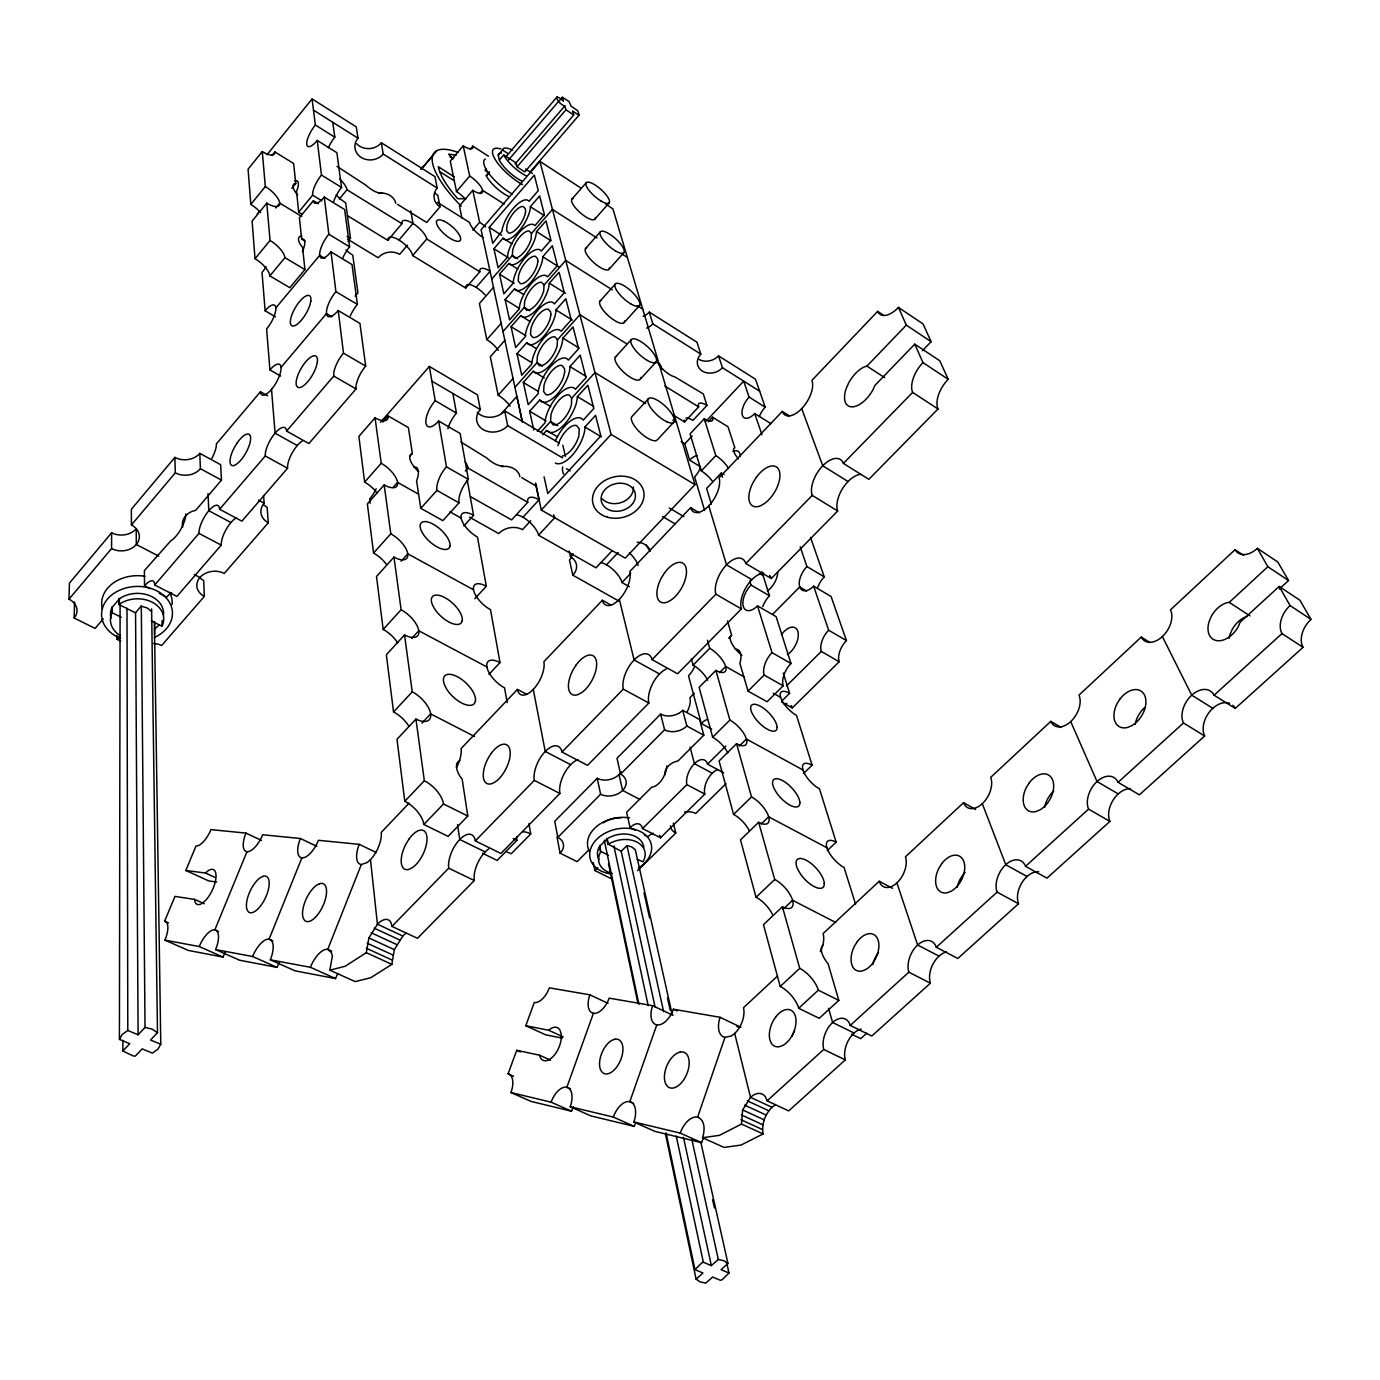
<?xml version="1.0" encoding="UTF-8"?>
<svg xmlns="http://www.w3.org/2000/svg" width="1380" height="1380" viewBox="0 0 1380 1380"><rect width="100%" height="100%" fill="white"/><g stroke="black" fill="none" stroke-linecap="round" stroke-linejoin="round"><path stroke-width="1.5" d="M154.388 621.949L160.787 1044.298L157.855 1049.249L152.404 1053.13L142.192 1048.869L135.292 1056.149L133.239 1055.959L122.855 1050.991L122.872 1040.244M542.72 256.732L542.72 258.198A23.546 9.608 -58.2 0 1 531.731 281.244A23.546 9.608 -58.2 0 1 516.068 290.283L514.516 288.886L505.097 299.615L509.565 319.867L519.121 309.137L519.898 304.428A23.909 9.919 -58.3 0 1 545.48 275.413L547.705 276.724L557.399 265.615L552.345 245.778L542.72 256.732L559.021 266.995M120.733 641.165L116.989 639.302L116.989 635.266M151.489 611.375L147.056 607.925L141.157 606.148L135.412 612.841L119.042 604.578L119.059 598.471M119.042 604.578L119.508 598.713A26.6 20.545 -2 0 1 148.885 595.349A26.6 20.545 -2 0 1 163.547 615.032M122.855 1050.991L129.737 1043.694L119.422 1039.399L120.095 603.129M103.276 618.827L95.117 628.418L74.158 617.999A17.716 13.628 -0.2 0 0 69 599.161L111.556 548.585L111.642 532.784A17.768 14.059 -0.9 0 0 136.206 528.747L136.31 544.514L158.752 556.14M120.439 635.697A26.669 20.562 -2.1 0 1 111.814 613.186L111.849 607.718L119.508 598.713M111.814 613.186L112.229 606.631M216.695 882.01L208.725 880.923L185.817 870.452L196.029 845.957A18.665 7.383 -64 0 0 210.968 829.622L245.968 833.106A19.337 7.97 -64.1 0 0 247.02 851.684A19.337 7.97 -64.1 0 0 262.666 834.762L300.392 838.505A20.062 8.608 -64.2 0 0 301.892 857.877L269.065 939.211A20.562 8.78 -65.4 0 1 270.342 959.824L310.414 967.294A21.39 9.539 -65.6 0 1 327.767 949.337L331.545 952.821L332.321 956.323L329.837 970.192L345.224 966.241L366.304 952.683L368.909 937.952L377.43 924.221A21.838 10.074 -65.3 0 1 391.04 922.875L391.92 926.411L417.485 938.297L474.289 880.526A21.959 10.678 -64.4 0 1 488.675 848.976M530.334 206.69L530.317 208.087A22.873 9.056 -57.9 0 1 519.622 230.357A22.873 9.056 -57.9 0 1 504.511 239.464L503.01 238.188L493.902 248.711L498.111 267.789L507.374 257.267L508.133 252.781A23.201 9.332 -58 0 1 532.887 224.336L535.026 225.509L544.393 214.625L539.632 195.943L530.334 206.69L544.151 215.504M74.158 617.999L74.537 601.904M69 599.161L69.431 583.119L111.642 532.784M550.603 1060.168L539.632 1055.217L516.724 1050.318L508.082 1073.83A17.75 9.091 -67.4 0 1 510.962 1092.563L551.103 1102.172A18.354 9.746 -67.7 0 1 566.852 1087.267L593.417 1013.299A17.94 9.574 -66.1 0 0 609.167 998.154L652.636 1005.658A18.578 10.298 -66.3 0 0 656.794 1024.891L629.815 1101.671A19.009 10.488 -68 0 1 633.869 1121.992L680.254 1133.101A19.717 11.316 -68.4 0 1 697.625 1117.162C705.646 1120.249 704.697 1131.031 702.575 1137.758L724.086 1147.418L741.008 1145.072L763.123 1133.946C761.277 1124.338 765.124 1114.109 772.024 1107.312A19.993 11.972 -68.3 0 1 775.439 1104.845M763.123 1133.946L741.509 1124.079L742.63 1109.934L750.513 1097.341A20.096 11.885 -68.1 0 1 765.659 1097.307L767.108 1100.843L788.705 1110.9L845.302 1059.892A20.183 12.489 -66.8 0 1 861.258 1029.066M777.803 571.458L777.509 574.839A15.663 8.315 -59.7 0 1 767.297 591.019M555.26 441.065A25.892 11.644 -59.4 0 1 581.411 418.33L583.257 420.089L593.831 408.514L587.897 385.227L577.409 396.629L576.668 401.839A25.461 11.264 -59.1 0 1 564.541 424.281A25.461 11.264 -59.1 0 1 549.016 432.233L546.635 430.474L542.789 434.752M562.919 338.1L562.16 343.068A24.65 10.557 -58.7 0 1 550.413 364.751A24.65 10.557 -58.7 0 1 535.492 372.841L533.215 371.272L523.313 382.45L528.212 404.702L538.286 393.507L538.286 391.868A25.047 10.902 -58.9 0 1 549.895 367.373A25.047 10.902 -58.9 0 1 566.645 358.49L568.388 360.094L578.6 348.761L573.028 326.939L562.919 338.1L579.134 348.071M549.309 283.211L548.567 287.937A23.909 9.919 -58.3 0 1 537.182 308.896A23.909 9.919 -58.3 0 1 522.796 317.107L520.691 315.744L511.048 326.663L515.654 347.553L525.383 336.582L525.4 335.03A24.271 10.229 -58.5 0 1 536.665 311.414A24.271 10.229 -58.5 0 1 552.793 302.393L554.45 303.841L564.317 292.75L559.09 272.274L549.309 283.211L565.455 293.285M536.527 231.599L535.802 236.118A23.201 9.332 -58 0 1 524.728 256.421A23.201 9.332 -58 0 1 510.859 264.701L508.841 263.494L499.508 274.172L503.838 293.854L513.257 283.107L513.274 281.623A23.546 9.608 -58.2 0 1 524.227 258.819A23.546 9.608 -58.2 0 1 539.77 249.694L541.374 251.022L550.896 240.137L545.997 220.886L536.527 231.599L550.827 240.672M329.837 970.192L355.195 981.594L370.685 977.747L391.851 964.361L394.352 949.664L402.822 936.02A21.718 10.212 -65.5 0 1 406.186 933.173M119.422 1039.399L122.303 1034.396L127.788 1030.481L138.104 1034.793L145.038 1027.427L141.312 605.82M697.625 1117.162L724.966 1037.346A19.251 11.092 -66.4 0 1 720.101 1017.302L673.354 1009.228A18.578 10.298 -66.3 0 1 659.692 1024.771L656.794 1024.891M562.402 1038.157L545.583 1034.776L525.763 1025.72L534.302 1002.501A17.354 8.935 -66 0 0 549.326 987.838L589.864 994.825L608.062 1003.381M301.892 857.877L304.48 857.498A20.062 8.608 -64.2 0 0 318.418 840.299L359.231 844.353A20.855 9.332 -64.2 0 0 361.319 864.553L327.767 949.337L331.631 951.096M246.968 851.684L214.849 929.878L218.523 931.5M225.216 952.442A19.7 8.246 -65.4 0 0 223.025 957.065L188.301 950.423L164.945 940.142A19.096 7.521 -65.1 0 0 164.617 921.219L174.984 896.396L194.597 899.398L204.292 903.779M696.089 1279.105L702.989 1273.016L694.968 1269.652L701.73 1262.976L703.352 1262.234L711.356 1265.615L718.307 1259.474L724 1260.751L727.967 1263.562L721.033 1269.669L728.985 1273.016L722.206 1279.64L720.602 1280.381L712.649 1277.052L705.749 1283.124L700.074 1281.865L696.089 1279.105L665.419 1133.722M794.639 1030.722L794.207 1031.395A19.665 11.816 -66.7 0 0 792.172 1036.087M878.491 952.338L875.748 956.616A19.872 12.299 -65.1 0 0 872.833 964.603M162.15 620.293L161.943 626.227L151.145 620.776M529.817 172.379L579.203 114.954L577.582 110.555L571.216 106.312L569.009 101.499L562.367 97.273L559.59 100.533M822.98 944.99L821.652 946.818A19.803 8.504 48.2 0 0 825.965 961.049L828.104 963.827L838.833 1000.362L819.22 1018.319L798.71 1008.263A20.32 9.177 48.6 0 0 780.218 986.476L763.468 924.652L782.391 906.746A19.527 8.418 47.3 0 0 792.603 900.347A19.527 8.418 47.3 0 0 774.732 879.474L758.638 822.29A18.733 7.866 46.4 0 0 768.695 816.857L826.931 847.751A18.475 7.521 47.1 0 0 844.094 867.503L855.583 904.228M562.367 97.273L563.489 101.154C550.879 90.131 558.503 104.984 564.834 105.881L565.955 109.796L573.735 114.971L525.176 171.43M598.903 859.619A23.529 16.905 -12.8 0 1 599.541 846.44L607.235 838.781A23.529 16.905 -12.8 0 1 630.453 834.727A23.529 16.905 -12.8 0 1 643.839 847.355M291.853 188.267L295.751 183.506L293.63 163.496L274.844 151.921A16.422 5.969 38.9 0 1 262.269 151.576L248.072 169.171L250.815 204.413A16.853 6.486 38.9 0 1 260.647 212.641M266.961 154.802L312.087 98.946L356.299 126.891L357.972 138.155A15.767 13.852 -6.8 0 0 361.215 157.458A15.767 13.852 -6.8 0 0 383.209 154.042L437.184 188.042A15.473 13.421 -10.4 0 0 440.03 206.81L426.713 222.49L397.526 204.361M272.274 155.095L274.844 151.921M250.815 204.413L265.322 186.542L262.269 151.576M301.72 216.418L279.726 203.102A16.922 6.383 39 0 1 266.771 203.153L252.109 221.128L255.024 258.716A17.388 6.934 39.1 0 1 269.842 275.914L289.817 287.696L304.928 269.566L302.565 247.382L300.909 245.261A16.974 6.486 39.6 0 1 299.839 236.549L301.789 236.049M275.741 207.966L279.726 203.102A16.922 6.383 39 0 0 265.322 186.542M255.024 258.716L270.049 240.465L266.771 203.153M302.375 214.331L298.701 212.106L312.639 195.167A16.681 5.589 -58.6 0 1 321.471 175.036L317.228 140.432A16.163 5.244 -58.3 0 1 306.757 144.4A16.163 5.244 -58.3 0 1 315.33 124.993L312.087 98.946M342.792 257.991A17.216 6.124 -58.9 0 1 349.64 246.83L344.62 209.536L324.265 197.064A16.732 5.623 -58.6 0 1 313.381 200.721L299.391 217.695L301.668 239.085L305.084 241.138M269.842 275.914L284.936 257.68A17.44 6.831 39.2 0 0 270.049 240.465M339.308 199.03L346.984 189.767A16.025 5.761 39.6 0 0 339.687 179.055M280.657 376.033L269.928 369.926L266.616 328.992A17.043 5.83 -59.7 0 0 275.828 307.947L319.712 255.283A17.285 6.003 -58.9 0 1 328.837 234.238L324.265 197.064M347.846 241.448L350.486 238.291L345.673 202.826A16.06 5.796 39.7 0 1 336.22 194.891M182.695 526.918A17.785 14.111 -2.9 0 1 192.303 511.29L195.753 510.307L221.473 480.119L220.679 464.715L199.79 453.347A17.974 14.542 -1.9 0 1 174.881 457.384L131.359 509.289L131.411 524.969A17.906 14.111 -1 0 1 136.344 544.479A17.906 14.111 -1 0 1 111.556 548.585M421.228 169.257L432.837 155.422M436.839 150.713L424.005 165.997A70.777 23.96 40.8 0 0 420.883 168.843M131.411 524.969L175.295 472.823A18.113 14.611 -2 0 0 200.411 468.734L221.473 480.119M488.503 156.251L472.823 146.159A14.18 4.554 40.5 0 1 463.214 145.814L450.277 161.132L456.504 191.561A14.507 4.916 40.6 0 1 464.939 198.703M347.553 215.711L387.815 240.362L401.925 223.681A15.697 5.589 40.4 0 1 412.948 223.457A15.697 5.589 40.4 0 1 426.748 238.999L479.843 271.791A15.387 5.417 41.1 0 1 490.159 271.239L476.117 287.385M331.873 316.762L326.474 313.588L281.037 367.39A17.63 6.227 -60.1 0 1 271.515 389.384A17.63 6.227 -60.1 0 1 260.458 391.748L216.384 443.911A17.405 6.02 -60.8 0 1 211.778 458.505M470.252 149.195L472.823 146.159M398.958 240.051L412.982 223.474L410.791 210.933M355.16 296.113L357.903 292.888L352.763 255.11A16.526 6.176 39.9 0 1 345.966 249.953M407.514 245.088L399.631 254.369A15.284 13.041 -7.9 0 0 378.224 257.767L347.656 239.223M456.504 191.561L469.7 176.036L463.214 145.814M479.843 271.791L465.733 288.041L412.637 255.559L426.748 238.999M521.692 180.97A21.407 6.796 40.9 0 1 499.457 160.373L498.249 155.267L502.579 149.851A21.442 6.762 40.9 0 1 512.549 150.196M504.235 204.119L482.586 190.354A14.559 4.813 40.7 0 1 472.771 190.319L459.454 205.93L461.921 217.988M488.796 172.431L486.295 175.812A21.356 6.934 40.9 0 0 508.461 196.339M499.336 160.08L503.734 154.922L516.016 162.857L517 166.876L524.78 171.896M486.295 175.812L489.572 171.965M506.684 155.888L557.072 96.876M508.616 159.856L558.417 101.585M479.93 193.459L482.586 190.354A14.559 4.813 40.7 0 0 469.7 176.036M515.033 163.996L564.834 105.881M185.834 513.947A17.595 6.124 -61.4 0 1 183.04 524.849L180.987 528.971A17.595 6.124 -61.4 0 1 170.93 540.632L144.4 570.578L144.555 585.862A17.819 6.21 -62 0 1 154.715 585.016L198.962 533.387A18.026 6.434 -61.3 0 1 208.829 510.686A18.026 6.434 -61.3 0 1 219.627 509.255L241.88 521.157L287.558 468.251A18.181 6.779 -60.6 0 1 302.686 440.755M219.627 509.255L265.271 455.969A18.268 6.659 -60.5 0 1 275.103 433.165L271.515 389.384M297.235 445.533L275.069 433.182A18.268 6.659 -60.5 0 1 286.609 431.078L333.736 376.067A18.527 6.9 -59.7 0 1 343.482 353.159L338.238 310.569A17.888 6.434 -59.3 0 1 326.491 313.639A17.888 6.434 -59.3 0 1 335.909 291.663L331.028 251.902A17.285 6.003 -58.9 0 1 319.712 255.317L324.938 258.405M517.414 166.411L565.955 109.796M116.989 639.302L119.715 636.128M472.84 230.184L479.636 222.266L472.771 190.319M580.877 188.008L539.925 161.374L481.102 229.701L522.416 422.108M489.227 227.389L534.319 175.088L538.269 190.63L529.058 201.29L527.522 200.083A22.873 9.056 -57.9 0 0 512.515 209.294A22.873 9.056 -57.9 0 0 501.854 231.34L492.712 243.277L489.227 227.389L501.716 235.238M236.153 517.966A17.957 6.555 -61.3 0 0 221.197 545.117L176.916 596.402L154.715 585.016M338.238 310.569L359.939 323.386L365.683 366.097A18.44 7.021 -59.7 0 0 356.057 388.919L308.896 443.549L286.609 431.078M154.56 634.645L154.75 621.966M200.359 578.203A17.336 13.61 -3.6 0 0 203.705 580.497L204.344 596.384L161.633 645.53A17.285 13.196 -2.7 0 0 153.163 643.442M263.787 504.873A17.543 14.059 -4.8 0 0 267.134 507.271L268.289 522.796L224.267 573.442A17.474 13.645 -3.7 0 0 199.928 577.461L194.287 574.58M491.711 279.105L512.342 255.455L512.705 250.022A15.473 6.21 -58 0 1 529.213 231.047L531.455 233.496L531.145 238.93A15.473 6.21 -58 0 1 523.779 252.437A15.473 6.21 -58 0 1 514.533 257.957L512.342 255.455L517.621 258.767M531.455 233.496L552.448 209.415L597.057 238.033M409.636 456.573L412.361 453.502L408.394 427.593L388.056 415.915A18.026 7.452 40.8 0 1 375.05 417.812L358.869 436.356L364.63 482.103A18.578 8.125 41.2 0 1 377.361 493.471M493.591 287.264L479.412 303.514L486.812 339.653A15.784 5.865 41.4 0 1 498.318 350.313M571.958 199.048L586.276 182.66M380.57 422.263L429.353 366.459L477.463 394.853L480.309 409.567A17.561 14.352 -11.2 0 0 483.259 429.646A17.561 14.352 -11.2 0 0 507.736 425.678L562.626 457.918M382.691 422.056L388.056 415.915M486.812 339.653L501.32 323.196M594.797 219.196L609.167 202.877M364.63 482.103L381.225 463.283L375.05 417.812M502.976 331.545L524.279 307.412L524.624 301.72A15.939 6.607 -58.3 0 1 541.702 282.348L544.048 285.022L543.737 290.714A15.939 6.607 -58.3 0 1 536.164 304.67A15.939 6.607 -58.3 0 1 526.573 310.138L524.279 307.412L529.782 310.793M544.048 285.022L565.748 260.44L612.306 289.852M585.534 248.555L600.335 231.823M504.977 340.204L490.314 356.782L498.18 395.18A16.267 6.245 41.8 0 1 510.048 406.186M418.14 493.936L397.561 482.396A18.647 8.004 41.2 0 1 384.175 484.949L367.373 503.907L373.549 553.052A19.251 8.763 41.7 0 1 386.745 564.817M393.386 487.088L397.561 482.396A18.647 8.004 41.2 0 0 381.225 463.283M526.729 342.74L528.333 344.276A24.271 10.229 -58.5 0 0 544.582 335.357A24.271 10.229 -58.5 0 0 555.916 311.483L555.899 309.931L565.852 298.753L571.234 319.867L561.212 331.2L558.883 329.734A24.65 10.557 -58.7 0 0 532.421 359.352L531.628 364.286L521.726 375.222L517 353.677L526.729 342.74L535.82 348.278M609.063 269.272L623.915 252.626M498.18 395.18L513.17 378.396M514.947 387.297L536.993 362.664L537.32 356.678A16.439 7.038 -58.7 0 1 554.984 336.91L557.451 339.808L557.158 345.811A16.439 7.038 -58.7 0 1 549.326 360.232A16.439 7.038 -58.7 0 1 539.39 365.648L536.993 362.664L542.513 366.011M557.451 339.808L579.893 314.709L626.675 343.793M373.549 553.052L390.799 533.801L384.175 484.949M599.972 301.168L615.273 284.09M501.716 413.293L516.879 396.405L522.106 420.797M438.668 421.038L460.144 433.475L468.407 479.377A18.665 8.021 -60.3 0 0 458.988 502.838L442.877 520.657L420.797 508.323L436.908 490.383A18.751 7.901 -60.3 0 1 446.447 466.854L438.668 421.038A18.095 7.348 -59.7 0 1 425.989 423.263A18.095 7.348 -59.7 0 1 435.218 400.7L429.353 366.459M465.353 471.08L468.044 468.096A17.768 7.262 41.7 0 0 465.267 461.903M390.799 533.801A19.337 8.625 41.8 0 1 407.773 553.88A19.337 8.625 41.8 0 1 393.973 557.123L376.498 576.495L383.174 629.452A19.993 9.453 42.4 0 1 397.733 642.959M533.784 430.008L529.644 411.223L539.718 400.062L550.689 406.617M539.718 400.062L541.409 401.735A25.047 10.902 -58.9 0 0 558.296 392.972A25.047 10.902 -58.9 0 0 569.94 368.219L569.923 366.562L580.221 355.16L585.965 377.672L575.391 389.332L574.58 388.315A25.461 11.264 -59.1 0 0 557.934 395.474A25.461 11.264 -59.1 0 0 545.238 420.314L545.1 422.729L537.303 431.319M401.097 561.212L407.773 553.811L473.547 589.795M624.209 322.489L639.578 305.498M540.563 432.509L550.568 421.487L550.982 414.656A16.974 7.504 -59.1 0 1 569.423 395.146L571.665 398.251L571.441 404.53A16.974 7.504 -59.1 0 1 563.385 419.468A16.974 7.504 -59.1 0 1 553.035 424.781L550.568 421.487L557.727 425.747M571.665 398.251L594.987 372.583L645.668 403.529M615.325 357.144L631.178 339.721M463.887 525.952L473.582 515.292L467.216 479.895M383.174 629.452L401.114 609.77L393.973 557.123M555.364 463.042A25.892 11.644 -59.4 0 0 572.907 454.469A25.892 11.644 -59.4 0 0 584.93 428.749L584.896 427.007L595.573 415.346L600.817 435.908L547.757 493.54L544.065 476.79M401.114 609.77A20.079 9.298 42.4 0 1 418.778 630.832A20.079 9.298 42.4 0 1 404.53 634.938L386.348 654.741L393.541 711.942A20.804 10.229 43.2 0 1 408.687 726.001M640.337 379.121L656.259 361.784M535.526 483.259L539.062 499.784A17.422 7.003 42.7 0 0 527.764 502.303L511.583 519.915L470.528 496.645M411.809 638.302L418.761 630.764L486.881 666.971M522.986 517.259L539.062 499.784M530.714 520.76L522.502 529.661A16.991 13.421 -11.3 0 0 498.749 533.594L469.476 517.138M605.803 204.206L612.927 208.846L694.985 484.639L625.226 558.124L541.305 510.048L611.099 434.389L539.925 161.374M648.497 398.63L632.057 416.432A17.233 6.141 42.9 0 0 634.541 426.075A17.233 6.141 42.9 0 0 647.168 437.909L650.463 439.651A17.233 6.141 42.9 0 0 657.191 439.979L673.716 422.263M474.806 598.696L486.312 586.276L477.48 537.113A18.268 7.694 42.3 0 1 461.161 518.138L449.932 511.773M516.551 514.826A17.354 7.124 42.7 0 1 538.528 535.198L554.708 517.741A17.422 7.003 42.7 0 0 553.656 514.809M393.541 711.942L412.258 691.829L404.53 634.938M673.854 415.415L684.549 421.952L698.642 406.893A14.628 4.934 43.1 0 1 706.957 405.427L703.283 393.887L674.648 376.809A14.524 4.864 42.7 0 1 663.711 370.099L661.055 367.425A14.524 4.864 42.7 0 1 658.778 364.682M706.957 405.427L692.933 420.4A14.576 5.02 43.1 0 0 685.981 418.088M474.548 736.489L430.646 713.891A20.89 10.074 43.2 0 1 415.949 719.066L396.991 739.301L404.788 801.297A21.701 11.092 44.2 0 1 423.832 824.481L448.12 836.384L467.803 816.046L462.197 779.321L460.058 776.405A21.097 10.229 44.4 0 1 457.694 762.105L459.833 760.484M618.895 601.093L572.873 575.218A16.802 13.145 -12.5 0 0 570.475 556.761L573.218 553.846M738.438 458.902L736.661 456.694A14.766 5.02 43.6 0 1 734.039 448.276L734.85 447.827L728.002 426.748L712.563 417.209A14.663 4.951 43.1 0 1 704.249 418.761L690.069 433.872L701.299 470.925A15.042 5.348 43.5 0 1 712.287 481.085M421.952 723.137L430.646 713.891A20.89 10.074 43.2 0 0 412.258 691.829M700.35 466.647L689.603 460.161L684.773 443.843L692.139 435.994M705.404 421.883L743.699 381.122L749.099 397.095A14.663 7.262 -57.9 0 0 742.388 415.38A14.663 7.262 -57.9 0 0 754.705 413.534L770.92 423.643M708.337 421.711L712.563 417.209M488.951 674.32L500.009 662.59L490.521 609.701A18.923 8.263 42.9 0 1 473.547 589.864A18.923 8.263 42.9 0 1 486.312 586.276M612.202 550.672L596.022 567.801L538.528 535.198M151.61 608.873L157.493 1032.671L150.558 1040.02L160.787 1044.298M606.527 564.8L618.223 552.448M701.299 470.925L715.806 455.624L704.249 418.761M404.788 801.297L424.333 780.752L415.949 719.066M724.069 474.53A15.094 5.244 43.5 0 1 721.257 473.081L706.612 488.451L711.373 504.166M409.153 803.091L381.242 832.399A20.855 9.332 -64.2 0 1 370.478 859.671L367.218 862.517L361.319 864.553M922.375 350.727L931.12 341.688L923.048 323.938L898.449 307.43A23.132 11.851 -55.6 0 1 877.663 311.345L811.923 380.345A22.58 11.437 -57.4 0 1 801.763 408.549A22.58 11.437 -57.4 0 1 782.288 411.43L719.101 477.773A22.115 11.005 -59.1 0 1 708.803 505.787A22.115 11.005 -59.1 0 1 690.604 507.668L629.815 571.493A21.735 10.591 -60.6 0 1 619.379 599.317A21.735 10.591 -60.6 0 1 602.387 600.266L543.858 661.71A21.39 10.16 -62 0 1 533.318 689.345A21.39 10.16 -62 0 1 517.448 689.431L461.058 748.616A21.097 9.746 -63.2 0 1 456.504 767.487M600.386 562.505A17.043 6.848 43.6 0 1 621.966 582.498L630.781 573.252M423.832 824.481L443.515 803.971L467.803 816.046M391.92 926.411L448.707 868.175A22.08 10.54 -64.3 0 1 459.782 839.437A22.08 10.54 -64.3 0 1 475.324 840.886L534.319 780.39A22.373 11.023 -63 0 1 545.29 751.427A22.373 11.023 -63 0 1 561.971 752.031L623.294 689.138A22.718 11.506 -61.6 0 1 634.144 659.933A22.718 11.506 -61.6 0 1 652.05 659.64L715.858 594.211A23.115 12.006 -59.9 0 1 726.587 564.782A23.115 12.006 -59.9 0 1 745.787 563.506L812.216 495.386A23.598 12.506 -58 0 1 822.791 465.733A23.598 12.506 -58 0 1 843.404 463.404L868.848 479.326L938.02 408.98A24.012 13.162 -55.9 0 1 948.198 379.293L939.797 360.784L914.767 344.155L874.937 385.382L873.04 389.609A23.339 12.178 -56.7 0 1 851.581 406.859A23.339 12.178 -56.7 0 1 846.337 388.177L848.735 382.829A23.339 12.178 -56.7 0 1 864.191 366.959L866.933 366.114L906.315 325.128L898.449 307.43M843.404 463.404L912.646 392.403A24.167 13.007 -56 0 1 922.978 362.612L914.767 344.155M577.944 759.638A22.253 11.161 -63.1 0 0 559.9 793.483L500.906 853.478L475.324 840.886M667.161 668.61A22.58 11.661 -61.7 0 0 648.859 703.024L587.535 765.365L561.971 752.031M763.727 573.028A22.977 12.161 -59.9 0 0 746.563 586.534A22.977 12.161 -59.9 0 0 741.388 608.925L677.615 673.785L652.05 659.64M745.787 563.506L771.299 578.513L837.695 510.997A23.46 12.662 -58 0 1 842.542 488.589A23.46 12.662 -58 0 1 860.534 474.323M516.775 836.866A21.356 10.384 45.6 0 0 516.862 840.403L497.162 860.43L482.534 853.254M707.716 680.202A17.319 7.003 44.9 0 0 693.105 665.16L709.7 648.307L707.44 640.234M528.902 823.653L530.765 833.934L511.204 853.772A21.252 10.54 45.7 0 0 507.047 852.184M728.657 638.216L731.624 635.214L727.45 620.966M621.173 771.748A15.697 11.575 -12.8 0 1 597.212 778.303L554.743 821.273L557.813 837.384A15.611 11.282 -11.4 0 1 560.09 853.168L577.099 861.655L588.691 850.08M664.85 775.008A15.784 11.558 -14.2 0 1 674.975 761.76L678.08 760.88L703.8 735.212L699.608 719.532L682.738 710.321A15.922 11.903 -14.4 0 1 660.658 714.098L616.998 758.275L620.569 774.145A15.818 11.609 -12.8 0 1 622.604 790.447L639.734 799.382M743.958 676.769L725.639 666.488A17.388 6.883 44.8 0 1 715.909 670.387L699.125 687.326L712.649 737.231A17.957 7.487 45.6 0 1 727.778 752.859M694.33 693.295L689.914 697.745A15.629 8.194 -61.8 0 1 687.24 711.632M772.576 614.341L799.727 586.948A16.025 8.694 -59.4 0 1 806.92 566.559L800.193 546.842M719.567 672.612L725.639 666.488A17.388 6.883 44.8 0 0 709.7 648.307M557.813 837.384L600.628 794.242A15.818 11.609 -12.8 0 0 622.604 790.447L619.016 774.542M620.569 774.145L664.591 729.796A16.025 11.937 -14.4 0 0 686.809 726.001L703.8 735.212M757.499 605.855L776.112 616.636L790.999 663.487A17.336 9.608 -60.8 0 0 783.167 685.808L767.09 701.747L748.029 691.104L764.123 675.062A17.422 9.522 -60.7 0 1 772.024 652.654L757.499 605.855A16.836 8.918 -60 0 1 743.337 606.562A16.836 8.918 -60 0 1 751.031 585.034L749.789 580.997M712.649 737.231L729.882 720.067L715.909 670.387M612.168 873.368A23.581 16.922 -12.8 0 1 600.68 851.926L599.783 845.423M611.599 878.87L594.866 870.521L597.747 867.641M666.764 765.831A15.801 8.315 -62.8 0 1 665.264 773.214L663.573 776.975A15.801 8.315 -62.8 0 1 653.482 786.876L651.791 787.1L626.606 812.234L630.056 827.62A15.991 8.418 -63.8 0 1 642.562 828.552L686.895 784.634A16.146 8.694 -62.7 0 1 694.433 763.64A16.146 8.694 -62.7 0 1 707.543 764.158L723.672 772.8M707.543 764.158L725.777 746.08M786.497 685.912L821.29 651.429A16.543 9.246 -60.1 0 1 828.656 630.229L813.631 586.172A16.025 8.694 -59.4 0 1 799.745 586.983L806.696 591.054M729.882 720.067A18.026 7.348 45.6 0 1 746.425 739.111A18.026 7.348 45.6 0 1 736.541 743.699L719.084 760.949L733.573 814.407A18.665 7.987 46.5 0 1 749.271 830.691M782.081 700.764L789.602 693.312L783.271 673.043M739.197 746.183L746.408 739.042L802.988 769.988A17.768 7.038 46.3 0 0 819.496 788.877L836.159 842.145L827.224 850.632M642.562 828.552L660.502 837.764L704.818 794.104A16.077 8.763 -62.7 0 1 717.773 769.557M781.546 701.92L792.275 707.94L839.161 661.745A16.474 9.315 -60.1 0 1 846.44 640.596L831.105 596.522L813.631 586.172M637.577 870.625L675.786 833.072L673.354 823.101M726.035 783.668L695.71 813.476A15.542 11.213 -14.1 0 0 684.549 812.044M733.573 814.407L751.514 796.933L736.541 743.699M803.488 773.559L812.096 765.21L796.536 715.444A17.112 6.607 45.6 0 1 780.632 697.4L773.283 693.226M758.638 822.29L740.474 839.868L756.05 897.276A19.441 8.556 47.5 0 1 772.334 914.25M761.156 824.05L768.677 816.77A18.733 7.866 46.4 0 0 751.514 796.933M756.05 897.276L774.732 879.474M783.184 909.144L792.586 900.278L835.745 922.495M777.578 975.971L743.475 1007.745A19.251 11.092 -66.4 0 1 734.695 1033.447L750.513 1097.341L772.024 1107.312M767.108 1100.843L823.739 1049.456A20.286 12.403 -66.7 0 1 832.658 1022.459A20.286 12.403 -66.7 0 1 850.218 1025.409L908.868 972.176A20.528 12.938 -64.9 0 1 917.683 944.972A20.528 12.938 -64.9 0 1 936.313 947.267L997.102 892.118A20.786 13.472 -62.8 0 1 1005.761 864.691L982.301 803.66A19.958 12.472 -61.4 0 1 963.533 802.694L905.47 856.808A19.682 12.006 -63.3 0 1 896.948 882.855A19.682 12.006 -63.3 0 1 879.215 881.268L823.101 933.553A19.441 11.558 -65 0 1 820.272 951.631M1118.231 793.914L1097.014 781.511L1070.725 721.585A20.286 12.938 -59.1 0 1 1050.835 721.343L990.702 777.371A19.958 12.472 -61.4 0 1 982.336 803.626M1212.83 708.285L1191.734 695.175L1162.357 636.542A20.683 13.386 -56.6 0 1 1141.277 637.06L1078.987 695.123A20.286 12.938 -59.1 0 1 1070.759 721.55M1279.294 589.019L1288.541 580.532L1277.915 562.126L1257.387 548.343A21.149 13.835 -53.8 0 1 1235.048 549.689L1170.447 609.891A20.683 13.386 -56.6 0 1 1162.391 636.508M780.218 986.476L799.727 968.363L782.391 906.746M1027.031 876.473L1005.71 864.725A20.786 13.472 -62.8 0 1 1025.547 866.295L1088.561 809.111A21.114 14.007 -60.4 0 1 1097.066 781.477A21.114 14.007 -60.4 0 1 1118.076 782.322L1183.454 722.982A21.511 14.542 -57.5 0 1 1191.785 695.141A21.511 14.542 -57.5 0 1 1214.09 695.192L1235.255 708.423L1303.048 647.323A21.89 15.146 -54.1 0 1 1311 619.413L1299.96 600.283L1279.157 586.448L1240.085 622.259L1238.481 626.21A21.321 14.18 -55.5 0 1 1216.884 640.648A21.321 14.18 -55.5 0 1 1209.087 621.656L1211.14 616.688A21.321 14.18 -55.5 0 1 1226.354 602.888L1229.252 602.37L1267.875 566.732L1288.541 580.532M798.71 1008.263L818.34 990.185L838.833 1000.362M1214.09 695.192L1281.986 633.575A22.011 15.042 -54.3 0 1 1290.059 605.561L1279.157 586.448M185.817 870.452L205.499 873.04L207.69 871.073A19.217 7.745 -64.6 0 1 215.573 872.332L216.056 875.386A19.217 7.745 -64.6 0 1 205.568 900.416L202.739 902.934A19.217 7.745 -64.6 0 1 194.891 901.502L194.597 899.398M866.726 1033.206L860.706 1038.657L851.564 1034.172M946.525 951.924A20.407 13.024 -65.1 0 0 930.396 983.198L871.781 1036.018L850.218 1025.409M1038.692 871.66A20.683 13.559 -62.9 0 0 1022.062 882.458A20.683 13.559 -62.9 0 0 1018.526 903.762L957.806 958.479L936.313 947.267M1130.479 788.687A21.011 14.111 -60.4 0 0 1113.125 800.055A21.011 14.111 -60.4 0 0 1109.899 821.411L1046.954 878.146L1025.547 866.295M1229.58 703.3A21.407 14.645 -57.4 0 0 1209.156 712.287A21.407 14.645 -57.4 0 0 1204.671 735.989L1139.362 794.846L1118.076 782.322M154.474 629.177L159.062 625.106M731.624 635.214L730.607 636.077A16.94 6.538 44.9 0 0 741.905 655.293M603.336 822.877L603.784 822.532A23.357 16.87 -12.7 0 1 621.104 817.805M635.318 849.821L631.868 846.992L626.968 845.578L621.19 851.288L608.39 844.232A23.581 16.922 -12.8 0 1 636.801 842.024A23.581 16.922 -12.8 0 1 642.994 861.758L637.043 859.309M525.763 1025.72L548.705 1030.256L550.948 1028.531A17.837 9.332 -66.8 0 1 560.159 1030.55L561.108 1033.637A17.837 9.332 -66.8 0 1 552.345 1057.304L549.447 1059.512A17.837 9.332 -66.8 0 1 540.253 1057.322L539.632 1055.217M734.695 1033.447L731.383 1035.931L724.966 1037.346M741.509 1124.079L719.428 1135.326L702.575 1137.758M412.361 453.502L410.861 454.193A18.13 7.573 41.5 0 0 418.589 471.632M295.751 183.506L294.268 183.816A16.474 6.072 39.4 0 0 297.632 194.977M501.389 466.561L505.874 466.354A17.267 13.869 -11.3 0 1 519.208 474.272L519.898 476.652M301.668 239.085L303.031 239.033A16.87 5.727 -59.1 0 1 302.41 251.557M378.655 193.234L382.709 193.096A15.525 13.438 -7.4 0 1 395.008 200.945L395.715 203.239M466.078 198.72L457.781 198.737A63.877 21.183 40.8 0 1 438.322 166.756L454.261 176.882M145.038 1027.427L152.128 1029.135L157.493 1032.671M736.868 1026.582L740.974 1027.306L720.101 1017.302M164.945 940.142L199.238 946.542L223.025 957.065M199.238 946.542A19.803 8.125 -65.2 0 1 214.901 929.878A19.803 8.125 -65.2 0 1 215.625 949.595L252.644 956.513L277.07 967.397A20.459 8.918 -65.6 0 1 279.329 962.585M277.07 967.397L239.603 960.221L215.625 949.595M337.876 973.556A21.269 9.677 -65.8 0 0 335.547 978.575L294.992 970.813L270.342 959.824M735.161 648.962L737.558 649.48A17.009 9.056 -61 0 1 740.611 660.451L739.835 663.193L748.029 691.104M570.509 1088.924L566.801 1087.25A18.354 9.746 -67.7 0 1 570.216 1106.743L613.324 1117.076L634.231 1126.373A18.923 10.574 -68.2 0 1 635.456 1123.337M573.459 1106.881A18.268 9.833 -67.9 0 0 571.562 1111.228L531.11 1101.43L510.962 1092.563M634.231 1126.373L590.812 1115.885L570.216 1106.743M703.627 1138A19.631 11.402 -68.6 0 0 701.627 1142.675L654.914 1131.376L633.869 1121.992M551.103 1102.172L571.562 1111.228M164.617 921.219L168.481 922.927M508.082 1073.83L513.55 1076.262M310.414 967.294L335.547 978.575M680.254 1133.101L701.627 1142.675M516.724 1050.318L520.346 1051.957M272.843 940.919L269.065 939.211A20.562 8.78 -65.4 0 0 252.644 956.513M633.61 1103.379L629.815 1101.671A19.009 10.488 -68 0 0 613.324 1117.076M366.304 952.683L391.851 964.361M367.218 943.213L392.696 954.908M741.37 1114.919L762.933 1124.821M205.499 873.04L215.159 877.456M548.705 1030.256L563.247 1036.915M366.321 948.233L391.834 959.911M740.991 1119.732L762.588 1129.616M368.909 937.952L394.352 949.664M742.63 1109.934L764.175 1119.853M374.187 928.136L399.596 939.901M747.356 1100.843L768.867 1110.797M371.289 932.811L396.698 944.541M744.665 1105.139L766.193 1115.074M402.822 936.02L377.43 924.221L370.478 859.671M245.968 833.106L261.441 840.386M300.392 838.505L316.9 846.337M652.636 1005.658L673.078 1015.352M673.354 1009.228L677.097 1011.023M359.231 844.353L376.188 852.478M448.707 868.175L474.289 880.526M823.739 1049.456L845.302 1059.892M485.173 851.96L459.747 839.489L457.556 824.688M854.082 1033.034L832.623 1022.494L828.518 1008.263M513.205 838.591L516.862 840.403M112.194 612.737L121.25 617.291M601.059 851.546L608.58 855.341M630.056 827.62L635.421 830.363M644.339 834.934L647.91 836.763A15.922 8.487 -63.9 0 1 653.258 833.279M534.319 780.39L559.9 793.483M908.868 972.176L930.396 983.198M144.555 585.862L150.075 588.691M159.287 593.383L166.635 597.143A17.75 6.331 -62 0 1 171.672 592.814M570.664 764.675L545.238 751.462L533.266 689.379M939.038 956.133L917.631 945.007L896.914 882.889M198.962 533.387L221.197 545.117M686.895 784.634L704.818 794.104M517.448 689.431L526.918 694.451M879.215 881.268L892.498 888.306M230.926 522.52L208.794 510.721L208.052 493.609M712.252 773.197L694.399 763.658L690.104 747.08M258.491 500.164L264.132 503.217A17.681 14.128 -5 0 0 268.289 522.796M694.727 666.316A16.629 8.642 -61.3 0 1 688.517 675.803L701.282 723.482L711.649 729.14M623.294 689.138L648.859 703.024M997.102 892.118L1018.526 903.762M265.271 455.969L287.558 468.251M659.519 673.992L634.11 659.985L619.344 599.369M602.387 600.266L611.185 605.199M963.533 802.694L975.66 809.491M436.908 490.383L458.988 502.838M764.123 675.062L783.167 685.808M260.458 391.748L267.634 395.801M621.966 582.498L629.349 586.69M446.447 466.854L468.407 479.377M772.024 652.654L790.999 663.487M468.044 468.096L527.764 502.303M460.748 441.893L486.881 458.074A17.302 6.9 42 0 0 502.889 465.784M521.778 477.722L536.699 486.347M821.29 651.429L839.161 661.745M715.858 594.211L741.388 608.925M1088.561 809.111L1109.899 821.411M333.736 376.067L356.057 388.919M343.482 353.159L365.683 366.097M266.047 266.702A16.491 5.468 -59.3 0 1 262.028 272.464L265.132 310.793L275.517 316.831M828.656 630.229L846.44 640.596M435.218 400.7L456.47 413.103A18.009 7.469 -59.7 0 0 447.914 428.801M751.031 585.034L769.488 595.798A16.767 8.987 -60 0 0 762.743 606.631M566.438 468.734L570.113 470.873M751.91 579.669L726.536 564.834L708.751 505.839M431.837 381.104L480.309 409.567M662.469 516.482L675.338 524.038M759.448 573.442L763.106 575.598L769.488 595.798M477.273 412.396A17.422 14.3 -11.2 0 0 504.683 410.912L559.193 443.084M669.3 507.995L683.928 516.62M529.644 411.223L546.101 420.986M690.604 507.668L699.384 512.877M1050.835 721.343L1061.186 727.484M546.635 430.474L557.503 436.891M806.92 566.559L824.257 576.875A15.956 8.763 -59.4 0 0 817.84 587.19M284.936 257.68L304.928 269.566M335.909 291.663L357.386 304.428A17.802 6.555 -59.3 0 0 350.296 315.951M584.896 427.007L601.421 436.873M611.099 434.389L694.985 484.639M523.313 382.45L538.079 391.282M331.028 251.902L352.021 264.563L357.386 304.428M517 353.677L531.542 362.474M577.409 396.629L593.693 406.445M533.215 371.272L544.289 377.947M681.237 441.704L684.773 443.843M328.837 234.238L349.64 246.83M569.923 366.562L586.379 376.585M672.819 420.106L676.442 422.332M313.381 200.721L318.435 203.809M511.048 326.663L525.745 335.616M520.691 315.744L529.868 321.385M812.216 495.386L837.695 510.997M1183.454 722.982L1204.671 735.989M312.639 195.167L321.816 200.79M505.097 299.615L519.587 308.516M514.516 288.886L523.572 294.492M346.984 189.767L401.925 223.681M664.798 385.986L698.642 406.893M321.471 175.036L341.567 187.439A16.595 5.692 -58.6 0 0 333.615 201.808M499.508 274.172L514.154 283.262M555.899 309.931L572.269 320.057M655.466 361.681L659.071 363.923M848.062 481.534L822.739 465.784L801.711 408.601M337.031 166.393L365.752 185.075A15.629 5.503 39.9 0 0 378.224 192.751L380.587 193.096A15.629 5.503 39.9 0 0 382.277 192.683M493.902 248.711L508.358 257.732M317.228 140.432L336.893 152.697L341.567 187.439M508.841 263.494L517.776 269.065M315.33 124.993L334.822 137.224A16.094 5.348 -58.3 0 0 328.406 147.677M749.099 397.095L765.193 407.186A14.611 7.331 -57.8 0 0 759.311 416.639M437.477 202.36L469.545 222.456A14.956 5.106 40.9 0 0 482.879 237.395M313.45 110.107L357.972 138.155M643.149 316.313A14.714 12.282 -16.7 0 0 649.307 312.104L652.861 323.903L700.798 354.091A14.594 11.92 -18.2 0 0 702.248 371.03A14.594 11.92 -18.2 0 0 722.482 367.753L759.656 391.178L765.193 407.186M782.288 411.43L789.308 415.846M1141.277 637.06L1149.868 642.459M503.01 238.188L512.135 243.915M356.627 143.71A15.646 13.8 -6.7 0 0 381.363 142.744L434.976 176.64L437.184 188.042M649.307 312.104L696.969 342.223L700.798 354.091M698.47 359.111A14.49 11.885 -18.3 0 0 718.532 355.868L755.498 379.224L759.656 391.178M637.37 305.687L642.752 309.086M439.703 171.569L453.865 180.556M622.035 254.041L627.4 257.474M488.606 172.897L485.07 170.395A21.356 6.934 40.9 0 1 486.174 168.964M525.504 168.998L532.473 173.483M502.631 150.109L507.857 153.508M912.646 392.403L938.02 408.98M1281.986 633.575L1303.048 647.323M866.933 366.114L884.684 377.672M1229.252 602.37L1249.97 615.894M922.978 362.612L948.198 379.293M1290.059 605.561L1311 619.413M877.663 311.345L882.907 314.83M1235.048 549.689L1243.57 555.381M578.979 115.299L572.596 111.038L573.735 114.971M906.315 325.128L931.12 341.688M452.882 158.907L448.69 154.232A63.877 21.183 40.8 0 1 455.952 155.388M608.511 863.863L609.218 864.777M1257.387 548.343L1267.875 566.732M503.734 154.922L503.855 155.216A21.442 6.762 40.9 0 0 526.108 175.812M810.526 537.407L824.257 576.875M754.705 413.534L761.967 434.821M718.532 355.868L722.482 367.753M761.915 571.82L763.106 575.598M721.257 473.081L722.551 477.187M704.645 510.531L694.623 476.945A14.473 7.09 -58.9 0 0 700.488 467.492M691.466 659.071L693.105 665.16M682.738 710.321L686.809 726.001M660.658 714.098L664.591 729.796M661.658 369.202L660.899 366.183A14.611 11.972 -16.2 0 0 659.209 363.492M498.249 155.267L498.18 155.008A21.407 6.796 40.9 0 1 501.406 153.163M562.816 445.223L565.42 456.349M569.198 551.068L570.475 556.761M635.369 850.028L672.025 1013.765M700.712 1141.812L727.967 1263.562M643.977 892.791L649.618 917.993M667.454 997.826L670.283 1010.419M712.546 1199.496L714.426 1207.897M726.622 1262.51L728.985 1273.016M572.873 575.218L569.457 559.97A16.664 13.093 -12.5 0 0 571.717 556.847M627.003 845.802L663.625 1011.695M691.898 1139.777L718.307 1259.474M621.241 851.495L655.103 1007.055M683.462 1137.379L711.356 1265.615M613.876 845.906L648.221 1005.71M676.235 1136.068L703.352 1262.234M535.595 483.466L541.305 510.048M597.212 778.303L600.628 794.242M607.235 838.781L608.39 844.232M606.648 838.471L607.959 844.595M604.25 840.179L638.94 1004.381M666.057 1132.808L694.968 1269.652M608.545 864.053L637.87 1003.105M599.541 846.44L600.68 851.926M504.683 410.912L507.736 425.678M593.21 862.448L594.866 870.521M440.03 206.81L437.805 195.322A15.37 13.352 -10.4 0 1 434.993 192.976M557.02 837.039L560.09 853.168M452.882 393.455L456.47 413.103M507.202 702.644L504.545 687.844A19.665 8.901 43.7 0 1 486.899 667.04A19.665 8.901 43.7 0 1 500.009 662.59M381.363 142.744L383.209 154.042M420.797 508.323L416.605 480.913L417.692 477.652A18.285 7.487 -60.5 0 0 413.81 467.009M332.77 122.268L334.822 137.224M370.168 503.269L369.616 498.991A17.837 7.124 -60.6 0 0 376.188 488.761M298.701 212.106L296.51 191.389L297.545 188.646A16.284 5.33 -58.8 0 0 294.837 180.97M263.563 495.472L264.132 503.217M199.79 453.347L200.411 468.734M174.881 457.384L175.295 472.823M135.568 612.496L138.104 1034.793M126.995 608.201L127.788 1030.481M522.606 184.592A28.549 9.073 40.9 0 1 495.299 159.632A28.549 9.073 40.9 0 1 500.975 149.006M512.342 194.097A28.497 9.177 40.9 0 1 489.469 174.26A28.497 9.177 40.9 0 1 485.329 159.028M461.248 206.138A70.984 23.529 40.8 0 1 457.988 152.421M449.984 157.096A63.86 21.252 40.8 0 1 453.813 157.907M461.161 518.138A18.268 7.694 42.3 0 1 473.582 515.292M424.333 780.752A21.787 10.919 44.2 0 1 443.515 803.971M522.899 831.795A21.356 10.384 45.6 0 1 530.765 833.934M769.626 575.374A22.977 12.161 -59.9 0 1 771.299 578.513M563.592 474.099A17.233 13.835 -13.5 0 1 562.678 466.975M593.469 1013.299A17.94 9.574 -66.1 0 1 589.864 994.825M1135.188 724.327A20.769 13.8 -58.4 0 1 1138.034 716.116L1140.932 711.58A20.769 13.8 -58.4 0 1 1144.503 707.716M1229.062 638.336A21.2 14.283 -55.4 0 1 1229.839 635.024L1231.891 630.056A21.2 14.283 -55.4 0 1 1247.072 616.377M1232.858 705.266A21.407 14.645 -57.4 0 1 1235.255 708.423M1044.626 807.266A20.407 13.3 -61 0 1 1047.506 799.124L1050.352 794.673A20.407 13.3 -61 0 1 1053.803 790.913M957.237 887.306A20.114 12.8 -63.2 0 1 960.135 879.25L962.93 874.886A20.114 12.8 -63.2 0 1 965.103 872.35M780.632 697.4A17.112 6.607 45.6 0 1 789.602 693.312M826.965 847.82A18.475 7.521 47.1 0 1 836.159 842.145M803.005 770.057A17.768 7.038 46.3 0 1 812.096 765.21M799.727 968.363A20.407 9.022 48.4 0 1 818.34 990.185M701.282 723.482A17.198 9.212 -62.1 0 1 707.181 719.48M637.232 542.219A16.75 13.093 -14.4 0 1 649.79 549.706M110.987 618.361A26.6 20.545 -2 0 1 111.849 607.718M119.491 604.164A26.669 20.562 -2.1 0 1 151.955 602.094A26.669 20.562 -2.1 0 1 162.254 625.744M120.595 638.336A35.449 27.376 -2 0 1 109.348 597.091A35.449 27.376 -2 0 1 164.099 595.781A35.449 27.376 -2 0 1 154.198 637.525M102.379 608.942A35.276 27.324 -1.9 0 1 144.917 576.271M169.637 592.331A35.276 27.324 -1.9 0 1 172.086 604.561M269.928 369.926A17.63 6.227 -60.1 0 1 281.037 367.442M265.132 310.793A17.043 5.83 -59.7 0 1 275.828 307.947M204.344 596.384A17.474 13.645 -3.7 0 1 199.928 577.461M259.595 210.812A15.922 5.089 -59 0 1 257.197 214.038M347.122 236.498A16.526 6.176 39.9 0 1 350.486 238.291M611.564 874.006A31.378 22.546 -12.8 0 1 593.745 842.801A31.378 22.546 -12.8 0 1 641.528 832.14A31.378 22.546 -12.8 0 1 638.474 868.003M589.433 851.46A31.223 22.511 -12.8 0 1 596.591 826.482A31.223 22.511 -12.8 0 1 629.47 817.943M675.786 833.072A15.542 11.213 -14.1 0 1 670.439 825.947M715.806 455.624A15.094 5.244 43.5 0 1 728.588 468.614M659.485 835.28A15.922 8.487 -63.9 0 1 660.502 837.764M781.442 634.576A16.163 8.832 -60.4 0 1 798.313 634.369L798.019 637.922A16.163 8.832 -60.4 0 1 787.48 654.586M791.068 705.542A16.267 9.039 -61.5 0 1 792.275 707.94M784.116 704.024A16.267 9.039 -61.5 0 1 786.841 703.524M689.603 460.161A14.473 7.09 -58.9 0 1 696.9 455.659M740.318 456.452A14.783 7.383 -58.6 0 0 737.351 450.898L735.281 450.708A14.783 7.383 -58.6 0 0 732.884 451.398M652.861 323.903A14.818 12.316 -16.6 0 1 646.668 328.112M629.401 552.897A17.112 6.728 43.6 0 1 638.129 565.541M650.394 551.172A16.681 6.4 43.7 0 1 645.875 544.738M465.733 288.041A15.335 5.52 41.1 0 1 465.733 286.212M466.543 285.022A15.335 5.52 41.1 0 1 485.036 294.906M684.549 421.952A14.576 5.02 43.1 0 1 684.273 420.055M479.636 222.266A14.956 5.106 40.9 0 1 485.657 226.924M387.815 240.362A15.646 5.692 40.3 0 1 387.918 238.568M388.867 237.412A15.646 5.692 40.3 0 1 402.184 242.259A15.646 5.692 40.3 0 1 412.637 255.559M633.386 487.019A17.319 13.8 -14.4 0 1 622.052 502.251A17.319 13.8 -14.4 0 1 602.266 498.853M562.281 456.038A17.25 7.763 -59.4 0 0 578.91 435.562L579.238 428.99L576.668 425.592A17.25 7.763 -59.4 0 0 557.968 445.74M609.442 267.875A15.68 5.072 41.8 0 1 600.473 267.599L597.316 265.495A15.68 5.072 41.8 0 1 586.724 254.42A15.68 5.072 41.8 0 1 586.759 247.9M595.194 217.902A15.232 4.778 41.5 0 1 586.397 217.316L583.326 215.246A15.232 4.778 41.5 0 1 573.062 204.55A15.232 4.778 41.5 0 1 573.166 198.479M640.7 377.482A16.664 5.744 42.4 0 1 631.367 377.913L628.004 375.74A16.664 5.744 42.4 0 1 616.722 363.82A16.664 5.744 42.4 0 1 616.584 356.281M624.588 320.971A16.163 5.399 42.1 0 1 615.428 321.022L612.185 318.884A16.163 5.399 42.1 0 1 601.249 307.412A16.163 5.399 42.1 0 1 601.214 300.392M824.309 883.476L823.964 885.995A18.975 7.952 47.2 0 1 814.269 886.65A18.975 7.952 47.2 0 1 800.434 873.937L798.106 870.038A18.975 7.952 47.2 0 1 806.093 860.171A18.975 7.952 47.2 0 1 824.309 883.476M564.679 371.479L564.144 374.877A16.698 7.262 -58.9 0 1 556.106 389.522A16.698 7.262 -58.9 0 1 546.014 394.697L543.616 391.506L544.013 385.296A16.698 7.262 -58.9 0 1 562.039 365.528L564.489 368.65L564.679 371.479M799.9 802.729L799.538 805.023A18.233 7.435 46.4 0 1 790.05 805.196A18.233 7.435 46.4 0 1 776.699 792.948L774.473 789.257A18.233 7.435 46.4 0 1 782.408 780.528A18.233 7.435 46.4 0 1 799.9 802.729M550.844 314.761L550.292 318.004A16.181 6.814 -58.5 0 1 542.513 332.166A16.181 6.814 -58.5 0 1 532.801 337.427L530.507 334.495L530.92 328.595A16.181 6.814 -58.5 0 1 548.326 309.224L550.672 312.104L550.844 314.761M537.838 261.493L537.303 264.598A15.697 6.417 -58.2 0 1 529.748 278.294A15.697 6.417 -58.2 0 1 520.381 283.642L518.19 280.934L518.621 275.31A15.697 6.417 -58.2 0 1 535.457 256.335L537.683 258.974L537.838 261.493M525.59 211.364L525.073 214.331A15.249 6.038 -57.9 0 1 517.724 227.614A15.249 6.038 -57.9 0 1 508.685 233.013L506.598 230.512L507.029 225.164A15.249 6.038 -57.9 0 1 523.331 206.552L525.47 208.984L525.59 211.364M777.147 727.398L776.75 729.503A17.561 6.969 45.6 0 1 767.47 729.278A17.561 6.969 45.6 0 1 754.567 717.428L752.445 713.943A17.561 6.969 45.6 0 1 760.328 706.215A17.561 6.969 45.6 0 1 777.147 727.398M317.331 362.25L316.486 365.924A18.061 6.555 -59.9 0 1 307.688 381.76A18.061 6.555 -59.9 0 1 297.994 387.401L296.735 386.193A18.061 6.555 -59.9 0 1 305.946 361.56A18.061 6.555 -59.9 0 1 317.331 362.25M310.776 301.375L309.948 304.877A17.457 6.124 -59.5 0 1 301.427 320.143A17.457 6.124 -59.5 0 1 292.094 325.887L290.887 324.818A17.457 6.124 -59.5 0 1 299.822 301.271A17.457 6.124 -59.5 0 1 310.776 301.375M475.462 701.092L474.444 703.472A20.252 9.453 43.5 0 1 461.783 703.058A20.252 9.453 43.5 0 1 446.792 689.293L444.671 685.274A20.252 9.453 43.5 0 1 457.211 676.631A20.252 9.453 43.5 0 1 475.462 701.092M462.231 620.759L461.231 622.915A19.493 8.763 42.7 0 1 448.966 622.035A19.493 8.763 42.7 0 1 434.545 608.787L432.509 605.009A19.493 8.763 42.7 0 1 444.705 597.54A19.493 8.763 42.7 0 1 462.231 620.759M449.949 546.239L448.966 548.188A18.785 8.142 42.1 0 1 437.081 546.911A18.785 8.142 42.1 0 1 423.194 534.164L421.228 530.593A18.785 8.142 42.1 0 1 433.113 524.159A18.785 8.142 42.1 0 1 449.949 546.239M237.136 442.963L234.721 446.861A17.819 6.331 -60.7 0 0 235.549 464.818L238.085 462.973A17.819 6.331 -60.7 0 0 250.625 437.857A17.819 6.331 -60.7 0 0 237.136 442.963M409.136 838.902L406.238 843.508A21.459 9.902 -64.2 0 0 409.136 869.297L412.413 867.641A21.459 9.902 -64.2 0 0 426.92 836.815A21.459 9.902 -64.2 0 0 409.136 838.902M491.073 753.566L488.123 758.275A21.718 10.35 -63.1 0 0 492.005 783.581L495.455 781.77A21.718 10.35 -63.1 0 0 510.031 750.565A21.718 10.35 -63.1 0 0 491.073 753.566M576.15 664.97L573.131 669.766A22.028 10.799 -61.8 0 0 578.065 694.537L581.705 692.588A22.028 10.799 -61.8 0 0 596.35 661.003A22.028 10.799 -61.8 0 0 576.15 664.97M664.505 572.942L661.434 577.841A22.391 11.264 -60.3 0 0 667.506 602.025L671.336 599.886A22.391 11.264 -60.3 0 0 686.05 567.905A22.391 11.264 -60.3 0 0 664.505 572.942M756.378 477.256L753.239 482.258A22.839 11.73 -58.6 0 0 760.535 505.77L764.572 503.459A22.839 11.73 -58.6 0 0 779.355 471.098A22.839 11.73 -58.6 0 0 756.378 477.256M775.733 1016.922L773.042 1021.148A19.751 11.73 -66.5 0 0 779.459 1046.696L782.926 1045.402A19.751 11.73 -66.5 0 0 795.466 1016.629A19.751 11.73 -66.5 0 0 775.733 1016.922M857.377 941.505L854.634 945.817A19.976 12.213 -65 0 0 862.017 971.02L865.657 969.605A19.976 12.213 -65 0 0 878.215 940.505A19.976 12.213 -65 0 0 857.377 941.505M941.885 863.466L939.09 867.848A20.217 12.713 -63.1 0 0 947.491 892.67L951.303 891.135A20.217 12.713 -63.1 0 0 963.895 861.707A20.217 12.713 -63.1 0 0 941.885 863.466M1029.394 782.633L1026.548 787.118A20.528 13.214 -60.9 0 0 1036.035 811.509L1040.037 809.836A20.528 13.214 -60.9 0 0 1052.664 780.062A20.528 13.214 -60.9 0 0 1029.394 782.633M1120.077 698.884L1117.179 703.438A20.872 13.714 -58.4 0 0 1127.84 727.364L1132.031 725.535A20.872 13.714 -58.4 0 0 1144.676 695.434A20.872 13.714 -58.4 0 0 1120.077 698.884M262.838 876.386L260.044 877.887A19.924 8.366 -64.7 0 0 246.968 909.506L248.245 911.714A19.924 8.366 -64.7 0 0 266.288 895.896A19.924 8.366 -64.7 0 0 262.838 876.386M319.574 883.7L316.589 885.253A20.7 9.056 -64.9 0 0 303.221 918.166L304.635 920.477A20.7 9.056 -64.9 0 0 323.748 904.055A20.7 9.056 -64.9 0 0 319.574 883.7M614.704 1039.261L611.702 1040.451A18.457 10.022 -67 0 0 600.835 1070.328L602.577 1072.622A18.457 10.022 -67 0 0 621.121 1058.788A18.457 10.022 -67 0 0 614.704 1039.261M680.133 1052.026L676.942 1053.268A19.13 10.781 -67.3 0 0 665.919 1084.283L667.817 1086.681A19.13 10.781 -67.3 0 0 687.413 1072.433A19.13 10.781 -67.3 0 0 680.133 1052.026M443.894 221.128L441.152 220.11A15.318 5.348 40.6 0 0 436.529 223.163A15.318 5.348 40.6 0 0 443.981 233.651L447.051 236.239A15.318 5.348 40.6 0 0 460.575 237.981A15.318 5.348 40.6 0 0 443.894 221.128M667.04 421.849L663.745 420.089A17.285 6.003 42.9 0 1 648.479 403.685A17.285 6.003 42.9 0 1 655.224 399.131L658.502 400.907A17.285 6.003 42.9 0 1 673.682 417.26A17.285 6.003 42.9 0 1 667.04 421.849M647.341 360.473L643.994 358.282A16.732 5.623 42.4 0 1 630.936 342.413A16.732 5.623 42.4 0 1 640.148 341.136L643.46 343.31A16.732 5.623 42.4 0 1 656.466 359.128A16.732 5.623 42.4 0 1 647.341 360.473M630.867 303.945L627.607 301.789A16.215 5.279 42.1 0 1 614.997 286.574A16.215 5.279 42.1 0 1 624.036 285.729L627.262 287.885A16.215 5.279 42.1 0 1 639.82 303.048A16.215 5.279 42.1 0 1 630.867 303.945M615.377 250.849L612.22 248.728A15.732 4.968 41.8 0 1 600.041 234.134A15.732 4.968 41.8 0 1 608.908 233.686L612.047 235.79A15.732 4.968 41.8 0 1 624.174 250.367A15.732 4.968 41.8 0 1 615.377 250.849M600.817 200.911L597.747 198.824A15.284 4.675 41.5 0 1 585.965 184.782A15.284 4.675 41.5 0 1 594.659 184.696L597.712 186.766A15.284 4.675 41.5 0 1 609.46 200.773A15.284 4.675 41.5 0 1 600.817 200.911M607.338 517.172A26.082 20.717 -14.4 0 0 643.943 493.074A26.082 20.717 -14.4 0 0 603.509 481.344A26.082 20.717 -14.4 0 0 607.338 517.172M610.84 510.531A17.388 13.817 -14.4 0 0 635.404 494.644A17.388 13.817 -14.4 0 0 608.58 486.605A17.388 13.817 -14.4 0 0 610.84 510.531"/></g></svg>
